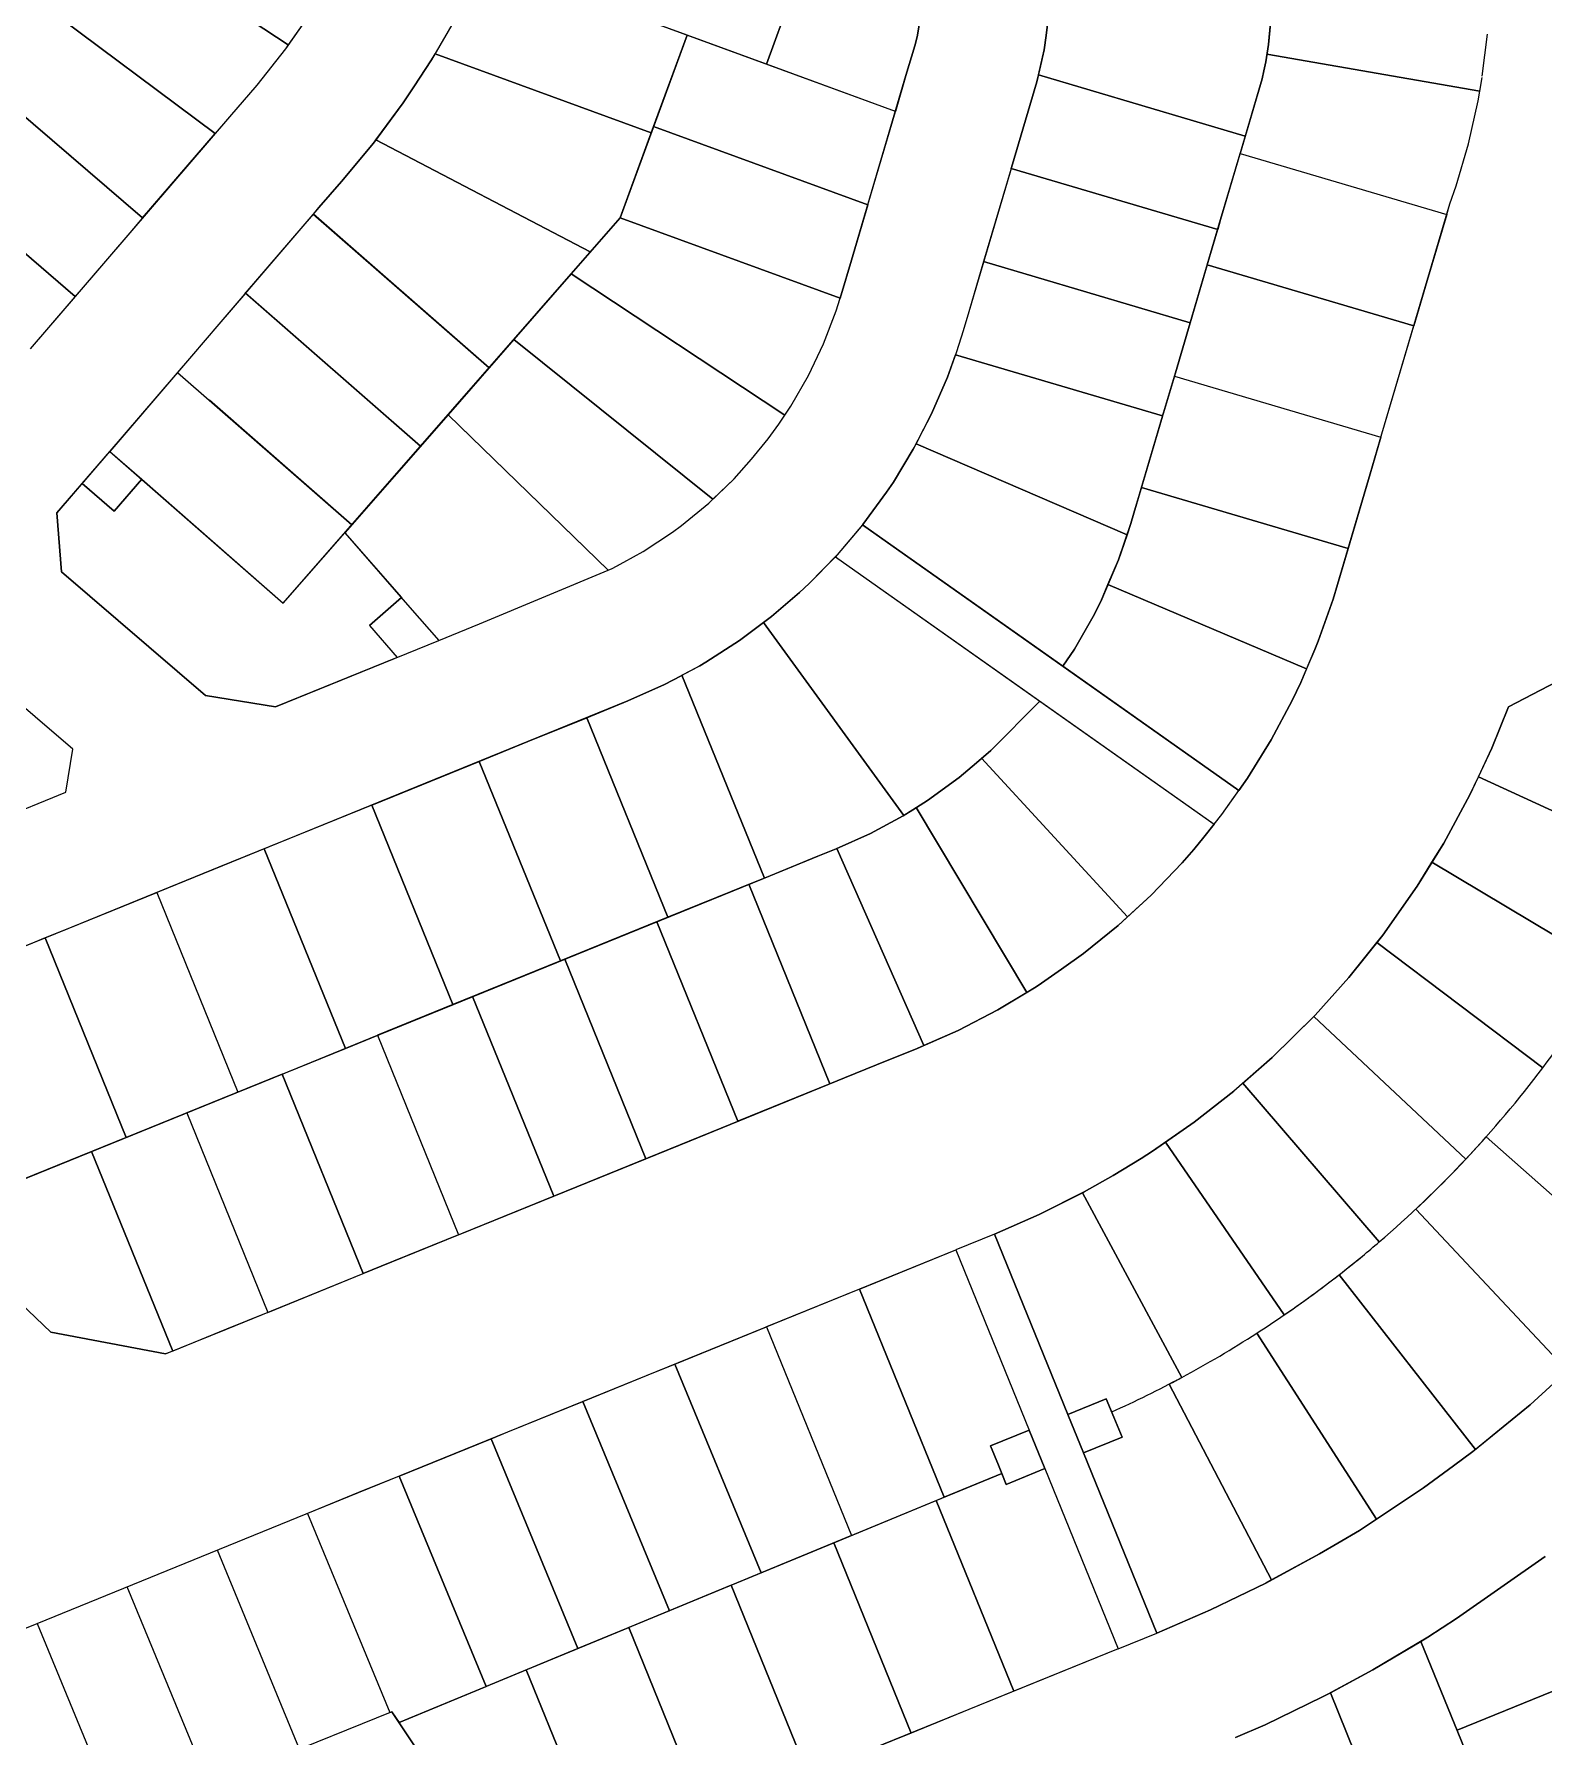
# Model space of a CAD drawing. Header units: millimetres. Extents: x -11775 to 1045055, y -409013 to 338495.
# Drawn here: x 354832 to 572132, y -127490 to 117570 of the extents above; entities that cross this region are included whole.
import ezdxf

# ---------------------------------------------------------------- set-up
doc = ezdxf.new("R2010")
doc.units = ezdxf.units.MM
doc.layers.add('A-DETL', color=90, linetype='Continuous', lineweight=9)

msp = doc.modelspace()

# ---------------------------------------------------------------- linework, layer by layer
at = {"layer": 'A-DETL'}
for p, q in [((471412.478, 143751.477), (460240.543, 113235.334)), ((471412.478, 143751.477), (460240.543, 113235.334)), ((460240.543, 113235.334), (471412.478, 143751.477)), ((391446.331, 115982.656), (363838.294, 134177.45)), ((391412.08, 116005.229), (363838.294, 134177.45)), ((363838.294, 134177.45), (391412.08, 116005.229)), ((478796.875, 106441.876), (419598.282, 128114.433)), ((448808.024, 117420.77), (419598.282, 128114.433)), ((533158.691, 123349.5), (532493.691, 116052.5)), ((533096.403, 122666.014), (532493.691, 116052.5)), ((380892.566, 103277.476), (355783.624, 121955.621)), ((355783.624, 121955.621), (380892.566, 103277.476)), ((380892.566, 103277.476), (355783.624, 121955.621)), ((394834.691, 120907.5), (391022.691, 115447.5)), ((394834.691, 120907.5), (391412.08, 116005.229)), ((481924.691, 117150.5), (482463.691, 120265.5)), ((481924.691, 117150.5), (482463.691, 120265.5)), ((482463.691, 120265.5), (481924.691, 117150.5)), ((415629.691, 120067.5), (412026.691, 113841.5)), ((415629.691, 120067.5), (412026.691, 113841.5)), ((415629.691, 120067.5), (412538.256, 114725.486)), ((460240.543, 113235.334), (446859.103, 118134.269)), ((500774.691, 119723.5), (500493.691, 117347.5)), ((500774.691, 119723.5), (500493.691, 117347.5)), ((500493.691, 117347.5), (500774.691, 119723.5)), ((532493.691, 116052.5), (532826.191, 119701)), ((391022.691, 115447.5), (386885.691, 110221.5)), ((391022.691, 115447.5), (386885.691, 110221.5)), ((391412.08, 116005.229), (391022.691, 115447.5)), ((448808.024, 117420.77), (439182.047, 91127.414)), ((443651.251, 103335.044), (448808.024, 117420.77)), ((448808.024, 117420.77), (443995.035, 104274.092)), ((478796.875, 106441.876), (448808.024, 117420.77)), ((480316.691, 111586.5), (481585.691, 115879.5)), ((480316.691, 111586.5), (481585.691, 115879.5)), ((481585.691, 115879.5), (480316.691, 111586.5)), ((481585.691, 115879.5), (481924.691, 117150.5)), ((481585.691, 115879.5), (481924.691, 117150.5)), ((481924.691, 117150.5), (481585.691, 115879.5)), ((500223.691, 115284.5), (499135.691, 110694.5)), ((500223.691, 115284.5), (499135.691, 110694.5)), ((499369.994, 111682.967), (500223.691, 115284.5)), ((500493.691, 117347.5), (500223.691, 115284.5)), ((500493.691, 117347.5), (500223.691, 115284.5)), ((500223.691, 115284.5), (500493.691, 117347.5)), ((532493.691, 116052.5), (532083.691, 113579.5)), ((532493.691, 116052.5), (532267.604, 114688.806)), ((532288.691, 114816), (532493.691, 116052.5)), ((563260.691, 111491.5), (564020.691, 117569.5)), ((563260.691, 111491.5), (564020.691, 117569.5)), ((563260.691, 111491.5), (564020.691, 117569.5)), ((412026.691, 113841.5), (409494.691, 109982.5)), ((409494.691, 109982.5), (412026.691, 113841.5)), ((412026.691, 113841.5), (409494.691, 109982.5)), ((412026.691, 113841.5), (412538.256, 114725.486)), ((412538.256, 114725.486), (443651.251, 103335.044)), ((412538.256, 114725.486), (443651.251, 103335.044)), ((443651.251, 103335.044), (412538.256, 114725.486)), ((478796.875, 106441.876), (460240.543, 113235.334)), ((531819.691, 112280.5), (532083.691, 113579.5)), ((532083.691, 113579.5), (531819.691, 112280.5)), ((532083.691, 113579.5), (531819.691, 112280.5)), ((532083.691, 113579.5), (532288.691, 114816)), ((532267.604, 114688.806), (532083.691, 113579.5)), ((532267.604, 114688.806), (562893.788, 109338.614)), ((532267.604, 114688.806), (562893.788, 109338.614)), ((562893.788, 109338.614), (532267.604, 114688.806)), ((346924.518, 111300.103), (370446.083, 91108.381)), ((346924.518, 111300.103), (370446.083, 91108.381)), ((370446.083, 91108.381), (346924.518, 111300.103)), ((472714.691, 85853.5), (480316.691, 111586.5)), ((472714.691, 85853.5), (480316.691, 111586.5)), ((480316.691, 111586.5), (478796.875, 106441.876)), ((499135.691, 110694.5), (495872.691, 99648.5)), ((499135.691, 110694.5), (495872.691, 99648.5)), ((495872.691, 99648.5), (499135.691, 110694.5)), ((499135.691, 110694.5), (499369.994, 111682.967)), ((499369.994, 111682.967), (529152.763, 102883.512)), ((499369.994, 111682.967), (529152.763, 102883.512)), ((529152.763, 102883.512), (499369.994, 111682.967)), ((531581.691, 111104.5), (528409.597, 100368.182)), ((528591.691, 100984.5), (531581.691, 111104.5)), ((531581.691, 111104.5), (529152.763, 102883.512)), ((531581.691, 111104.5), (531819.691, 112280.5)), ((531819.691, 112280.5), (531581.691, 111104.5)), ((531819.691, 112280.5), (531581.691, 111104.5)), ((562652.691, 107958.5), (563236.691, 111301.5)), ((562652.691, 107958.5), (563236.691, 111301.5)), ((562893.788, 109338.614), (563236.691, 111301.5)), ((386885.691, 110221.5), (382941.691, 105664.5)), ((386885.691, 110221.5), (382941.691, 105664.5)), ((409494.691, 109982.5), (407961.691, 107653.5)), ((407961.691, 107653.5), (409494.691, 109982.5)), ((409494.691, 109982.5), (407961.691, 107653.5)), ((561264.691, 101795.5), (562652.691, 107958.5)), ((561264.691, 101795.5), (562652.691, 107958.5)), ((561264.691, 101795.5), (562652.691, 107958.5)), ((562652.691, 107958.5), (562893.788, 109338.614)), ((382941.691, 105664.5), (368611.691, 88971.5)), ((382941.691, 105664.5), (380892.566, 103277.476)), ((407961.691, 107653.5), (403679.691, 101873.5)), ((407961.691, 107653.5), (403679.691, 101873.5)), ((404040.14, 102360.047), (407961.691, 107653.5)), ((474822.416, 92988.213), (478796.875, 106441.876)), ((370446.083, 91108.381), (380892.566, 103277.476)), ((439182.047, 91127.414), (443995.035, 104274.092)), ((443651.251, 103335.044), (439182.047, 91127.414)), ((443995.035, 104274.092), (474822.416, 92988.213)), ((474822.416, 92988.213), (443995.035, 104274.092)), ((443995.035, 104274.092), (474822.416, 92988.213)), ((403679.691, 101873.5), (399083.691, 96339.5)), ((403679.691, 101873.5), (399083.691, 96339.5)), ((399083.691, 96339.5), (403679.691, 101873.5)), ((403679.691, 101873.5), (404040.14, 102360.047)), ((434887.445, 86215.297), (404040.14, 102360.047)), ((404040.14, 102360.047), (434887.445, 86215.297)), ((404040.14, 102360.047), (434887.445, 86215.297)), ((529152.763, 102883.512), (525601.691, 90864.5)), ((525601.691, 90864.5), (528591.691, 100984.5)), ((559488.691, 95734.5), (561264.691, 101795.5)), ((559488.691, 95734.5), (561264.691, 101795.5)), ((559488.691, 95734.5), (561264.691, 101795.5)), ((337237.276, 100015.325), (360758.826, 79823.616)), ((360758.826, 79823.616), (337237.276, 100015.325)), ((360758.826, 79823.616), (337237.276, 100015.325)), ((495872.691, 99648.5), (489354.691, 77590.5)), ((495872.691, 99648.5), (489354.691, 77590.5)), ((495456.781, 98240.989), (491489.451, 84814.884)), ((495456.781, 98240.989), (495872.691, 99648.5)), ((525185.949, 89457.371), (495456.781, 98240.989)), ((495456.781, 98240.989), (525185.949, 89457.371)), ((525185.939, 89457.374), (495456.781, 98240.989)), ((525601.691, 90864.5), (528409.597, 100368.182)), ((528409.597, 100368.182), (558139.327, 91585.989)), ((528409.597, 100368.182), (558139.327, 91585.989)), ((528409.597, 100368.182), (558139.327, 91585.989)), ((399083.691, 96339.5), (395837.691, 92592.5)), ((399083.691, 96339.5), (395837.691, 92592.5)), ((395837.691, 92592.5), (399083.691, 96339.5)), ((558594.691, 93127.5), (559488.691, 95734.5)), ((558594.691, 93127.5), (559488.691, 95734.5)), ((558594.691, 93127.5), (559488.691, 95734.5)), ((555331.691, 82081.5), (558594.691, 93127.5)), ((555331.691, 82081.5), (558594.691, 93127.5)), ((558139.327, 91585.989), (558594.691, 93127.5)), ((370446.083, 91108.381), (368611.691, 88971.5)), ((395837.691, 92592.5), (381424.691, 75802.5)), ((395837.691, 92592.5), (381424.691, 75802.5)), ((385255.886, 80265.538), (395026.585, 91647.626)), ((390691.401, 35664.364), (439182.047, 91127.414)), ((395022.356, 91651.323), (420310.433, 69542.276)), ((395026.585, 91647.626), (395837.691, 92592.5)), ((395026.585, 91647.626), (420310.433, 69542.276)), ((420310.433, 69542.276), (395026.585, 91647.626)), ((439182.047, 91127.414), (432148.141, 83082.113)), ((439182.047, 91127.414), (434887.445, 86215.297)), ((439182.047, 91127.414), (470838.418, 79538.043)), ((470838.418, 79538.043), (439182.047, 91127.414)), ((470838.418, 79538.043), (439182.047, 91127.414)), ((474822.416, 92988.213), (472714.691, 85853.5)), ((519084.691, 68807.5), (525601.691, 90864.5)), ((523677.407, 84351.696), (525601.691, 90864.5)), ((525601.691, 90864.5), (525185.939, 89457.374)), ((558139.327, 91585.989), (555331.691, 82081.5)), ((368611.691, 88971.5), (354282.691, 72279.5)), ((368611.691, 88971.5), (360758.826, 79823.616)), ((521219.004, 76031.152), (525185.949, 89457.371)), ((434887.445, 86215.297), (420310.433, 69542.276)), ((472471.691, 85031.5), (472714.691, 85853.5)), ((472714.691, 85853.5), (472471.691, 85031.5)), ((472471.691, 85031.5), (472714.691, 85853.5)), ((470998.691, 80045.5), (472471.691, 85031.5)), ((472471.691, 85031.5), (470998.691, 80045.5)), ((470998.691, 80045.5), (472471.691, 85031.5)), ((491489.451, 84814.884), (489354.691, 77590.5)), ((521219.103, 76031.123), (491489.451, 84814.884)), ((491489.451, 84814.884), (521219.004, 76031.152)), ((491489.451, 84814.884), (521219.103, 76031.123)), ((523677.407, 84351.696), (521219.103, 76031.123)), ((553407.302, 75568.047), (523677.407, 84351.696)), ((553407.302, 75568.047), (523677.407, 84351.696)), ((523677.407, 84351.696), (553407.302, 75568.047)), ((432148.141, 83082.113), (423860.019, 73602.252)), ((432148.141, 83082.113), (462900.691, 62714)), ((462900.691, 62714), (432148.141, 83082.113)), ((432148.141, 83082.113), (462900.691, 62714)), ((548814.691, 60023.5), (555331.691, 82081.5)), ((548814.691, 60023.5), (555331.691, 82081.5)), ((555331.691, 82081.5), (553407.302, 75568.047)), ((360758.826, 79823.616), (354282.691, 72279.5)), ((385255.886, 80265.538), (381424.691, 75802.5)), ((385149.346, 80358.686), (410437.423, 58249.639)), ((410437.423, 58249.639), (385255.886, 80265.538)), ((410437.423, 58249.639), (385255.886, 80265.538)), ((470276.691, 77759.5), (470998.691, 80045.5)), ((470276.691, 77759.5), (470998.691, 80045.5)), ((470276.691, 77759.5), (470838.418, 79538.043)), ((470998.691, 80045.5), (470838.418, 79538.043)), ((468468.691, 73012.5), (470276.691, 77759.5)), ((468468.691, 73012.5), (470276.691, 77759.5)), ((468468.691, 73012.5), (470276.691, 77759.5)), ((489354.691, 77590.5), (488548.691, 74860.5)), ((489354.691, 77590.5), (488548.691, 74860.5)), ((489354.691, 77590.5), (488548.691, 74860.5)), ((521219.103, 76031.123), (519084.691, 68807.5)), ((519084.691, 68807.5), (521219.103, 76031.123)), ((381424.691, 75802.5), (377474.691, 71200.5)), ((381424.691, 75802.5), (377474.691, 71200.5)), ((381424.691, 75802.5), (377474.691, 71200.5)), ((381424.691, 75802.5), (377474.691, 71200.5)), ((423860.019, 73602.252), (414410.946, 62794.509)), ((423860.019, 73602.252), (452529.872, 50629.364)), ((452529.872, 50629.364), (423860.019, 73602.252)), ((423860.019, 73602.252), (452529.872, 50629.364)), ((488548.691, 74860.5), (487597.691, 71853.5)), ((488548.691, 74860.5), (487597.691, 71853.5)), ((488548.691, 74860.5), (487597.691, 71853.5)), ((548814.691, 60023.5), (553407.302, 75568.047)), ((377474.691, 71200.5), (358117.691, 48651.5)), ((377474.691, 71200.5), (375485.446, 68883.225)), ((466293.691, 68422.5), (468468.691, 73012.5)), ((466293.691, 68422.5), (468468.691, 73012.5)), ((466293.691, 68422.5), (468468.691, 73012.5)), ((487597.691, 71853.5), (486274.691, 68216.5)), ((487597.691, 71853.5), (486274.691, 68216.5)), ((486274.691, 68216.5), (487437.715, 71413.717)), ((487597.691, 71853.5), (487437.715, 71413.717)), ((487437.715, 71413.717), (517252.14, 62604.91)), ((487437.715, 71413.717), (517252.257, 62604.875)), ((517252.257, 62604.875), (487437.715, 71413.717)), ((375485.446, 68883.225), (365714.656, 57501.217)), ((375485.446, 68883.225), (400564.412, 46957.001)), ((420310.433, 69542.276), (410437.423, 58249.639)), ((517384.691, 63053.5), (519084.691, 68807.5)), ((519084.691, 68807.5), (517384.691, 63053.5)), ((519084.691, 68807.5), (518944.968, 68333.876)), ((463764.691, 64018.5), (466293.691, 68422.5)), ((463764.691, 64018.5), (466293.691, 68422.5)), ((463764.691, 64018.5), (466293.691, 68422.5)), ((486274.691, 68216.5), (483997.691, 62931.5)), ((486274.691, 68216.5), (483997.691, 62931.5)), ((483997.691, 62931.5), (486274.691, 68216.5)), ((517384.691, 63053.5), (518944.777, 68333.932)), ((518944.777, 68333.932), (548674.863, 59550.227)), ((518944.968, 68333.876), (548674.788, 59550.249)), ((518944.968, 68333.876), (548674.788, 59550.249)), ((400564.412, 46957.001), (380077.973, 64868.036)), ((380077.973, 64868.036), (400564.412, 46957.001)), ((462036.691, 61409.5), (463764.691, 64018.5)), ((462036.691, 61409.5), (463764.691, 64018.5)), ((462900.691, 62714), (463764.691, 64018.5)), ((414410.946, 62794.509), (399561.672, 45810.078)), ((414410.946, 62794.509), (437477.898, 40416.455)), ((437477.898, 40416.455), (414410.946, 62794.509)), ((414410.946, 62794.509), (437528.049, 40367.801)), ((460460.691, 59329.5), (462036.691, 61409.5)), ((460460.691, 59329.5), (462036.691, 61409.5)), ((460460.691, 59329.5), (462036.691, 61409.5)), ((462036.691, 61409.5), (462900.691, 62714)), ((483997.691, 62931.5), (481358.691, 57817.5)), ((483997.691, 62931.5), (481358.691, 57817.5)), ((481774.451, 58623.182), (483997.691, 62931.5)), ((512679.691, 47130.5), (517384.691, 63053.5)), ((517238.64, 62558.789), (513117.306, 48611.509)), ((514211.99, 52316.215), (517238.64, 62558.789)), ((517252.14, 62604.91), (517384.691, 63053.5)), ((517384.691, 63053.5), (517252.257, 62604.875)), ((458101.691, 56385.5), (460460.691, 59329.5)), ((458101.691, 56385.5), (460460.691, 59329.5)), ((458101.691, 56385.5), (460460.691, 59329.5)), ((547113.691, 54269.5), (548814.691, 60023.5)), ((547113.691, 54269.5), (548814.691, 60023.5)), ((548674.863, 59550.227), (547113.691, 54269.5)), ((548674.788, 59550.249), (548814.691, 60023.5)), ((361741.365, 52872.723), (365714.656, 57501.217)), ((365714.656, 57501.217), (390691.401, 35664.364)), ((365714.656, 57501.217), (370343.15, 53527.925)), ((365717.095, 57504.057), (390691.401, 35664.364)), ((400564.412, 46957.001), (410437.423, 58249.639)), ((455592.691, 53568.5), (458101.691, 56385.5)), ((455592.691, 53568.5), (458101.691, 56385.5)), ((455592.691, 53568.5), (458101.691, 56385.5)), ((481358.691, 57817.5), (478507.691, 53096.5)), ((481358.691, 57817.5), (478507.691, 53096.5)), ((478507.691, 53096.5), (481358.691, 57817.5)), ((481358.691, 57817.5), (481774.451, 58623.182)), ((481774.451, 58623.182), (512138.855, 45527.394)), ((481774.451, 58623.182), (512138.855, 45527.394)), ((512138.855, 45527.394), (481774.451, 58623.182)), ((542418.691, 38377.5), (547113.691, 54269.5)), ((542418.691, 38377.5), (547113.691, 54269.5)), ((547113.691, 54269.5), (543941.679, 43532.627)), ((358117.691, 48651.5), (361741.365, 52872.723)), ((361741.365, 52872.723), (366369.858, 48899.432)), ((366369.858, 48899.432), (361741.365, 52872.723)), ((366369.858, 48899.432), (370343.15, 53527.925)), ((370343.15, 53527.925), (366369.858, 48899.432)), ((370343.15, 53527.925), (390691.401, 35664.364)), ((451927.691, 50051.5), (455592.691, 53568.5)), ((451927.691, 50051.5), (455592.691, 53568.5)), ((452529.872, 50629.364), (455592.691, 53568.5)), ((477533.691, 51646.5), (474126.691, 47008.5)), ((477533.691, 51646.5), (474126.691, 47008.5)), ((474126.691, 47008.5), (477533.691, 51646.5)), ((478507.691, 53096.5), (477533.691, 51646.5)), ((478507.691, 53096.5), (477533.691, 51646.5)), ((477533.691, 51646.5), (478507.691, 53096.5)), ((513117.306, 48611.509), (514212.021, 52316.206)), ((543941.679, 43532.627), (514211.99, 52316.215)), ((514212.021, 52316.206), (543941.679, 43532.627)), ((514212.021, 52316.206), (543941.679, 43532.627)), ((447997.691, 46834.5), (451927.691, 50051.5)), ((447997.691, 46834.5), (451927.691, 50051.5)), ((447997.691, 46834.5), (451927.691, 50051.5)), ((451927.691, 50051.5), (452529.872, 50629.364)), ((358117.691, 48651.5), (358761.691, 40190.5)), ((358761.691, 40190.5), (358117.691, 48651.5)), ((390691.401, 35664.364), (400564.412, 46957.001)), ((446735.691, 45904.5), (447997.691, 46834.5)), ((446735.691, 45904.5), (447997.691, 46834.5)), ((446735.691, 45904.5), (447997.691, 46834.5)), ((474126.691, 47008.5), (470406.691, 42618.5)), ((474126.691, 47008.5), (470406.691, 42618.5)), ((474065.766, 46936.601), (470406.691, 42618.5)), ((474065.766, 46936.601), (528221.848, 8713.022)), ((528221.848, 8713.022), (474065.766, 46936.601)), ((502889.392, 26592.771), (474065.766, 46936.601)), ((510923.691, 41925.5), (512679.691, 47130.5)), ((510923.691, 41925.5), (512679.691, 47130.5)), ((512679.691, 47130.5), (512138.855, 45527.394)), ((512679.691, 47130.5), (513117.306, 48611.509)), ((513117.306, 48611.509), (512679.691, 47130.5)), ((390691.401, 35664.364), (399561.672, 45810.078)), ((399561.672, 45810.078), (408904.691, 35069.5)), ((399561.672, 45810.078), (408904.691, 35069.5)), ((399561.672, 45810.078), (407693.11, 36462.314)), ((442494.691, 43108.5), (446735.691, 45904.5)), ((442494.691, 43108.5), (446735.691, 45904.5)), ((442494.691, 43108.5), (446735.691, 45904.5)), ((512138.855, 45527.394), (510923.691, 41925.5)), ((439700.691, 41566.5), (442494.691, 43108.5)), ((439700.691, 41566.5), (442494.691, 43108.5)), ((439700.691, 41566.5), (442494.691, 43108.5)), ((470406.691, 42618.5), (466389.691, 38497.5)), ((470406.691, 42618.5), (466389.691, 38497.5)), ((466389.691, 38497.5), (470150.717, 42355.899)), ((470406.691, 42618.5), (470150.717, 42355.899)), ((470150.717, 42355.899), (524672.248, 3874.385)), ((470150.717, 42355.899), (524672.248, 3874.385)), ((470150.717, 42355.899), (499598.852, 21571.288)), ((508337.691, 35929.5), (510923.691, 41925.5)), ((510923.691, 41925.5), (508337.691, 35929.5)), ((509375.154, 38335.002), (510923.691, 41925.5)), ((543941.679, 43532.627), (542418.691, 38377.5)), ((358761.691, 40190.5), (379492.691, 22394.5)), ((379492.691, 22394.5), (358761.691, 40190.5)), ((418941.691, 32672.5), (438047.691, 40654.5)), ((418941.691, 32672.5), (438047.691, 40654.5)), ((418941.691, 32672.5), (437477.898, 40416.455)), ((437477.898, 40416.455), (438047.691, 40654.5)), ((438047.691, 40654.5), (439700.691, 41566.5)), ((438047.691, 40654.5), (439700.691, 41566.5)), ((438047.691, 40654.5), (439297.107, 41343.833)), ((464994.691, 37210.5), (460951.691, 33729.5)), ((464994.691, 37210.5), (460951.691, 33729.5)), ((460951.691, 33729.5), (464994.691, 37210.5)), ((466389.691, 38497.5), (464994.691, 37210.5)), ((466389.691, 38497.5), (464994.691, 37210.5)), ((464994.691, 37210.5), (466389.691, 38497.5)), ((508337.691, 35929.5), (509375.154, 38335.002)), ((537970.595, 26239.944), (509375.154, 38335.002)), ((509375.154, 38335.002), (537970.595, 26239.944)), ((509375.154, 38335.002), (537970.595, 26239.944)), ((541775.691, 36267.5), (542418.691, 38377.5)), ((541775.691, 36267.5), (542418.691, 38377.5)), ((542418.691, 38377.5), (541775.691, 36267.5)), ((360426.691, 14643.5), (335529.691, 36016.5)), ((403090.928, 32458.367), (407693.11, 36462.314)), ((407693.11, 36462.314), (403090.928, 32458.367)), ((408904.691, 35069.5), (413067.691, 30284.5)), ((507250.691, 33727.5), (508337.691, 35929.5)), ((508337.691, 35929.5), (507250.691, 33727.5)), ((507250.691, 33727.5), (508337.691, 35929.5)), ((539644.691, 30199.5), (541775.691, 36267.5)), ((539644.691, 30199.5), (541775.691, 36267.5)), ((541775.691, 36267.5), (539644.691, 30199.5)), ((403090.928, 32458.367), (407094.784, 27856.288)), ((413067.691, 30284.5), (418941.691, 32672.5)), ((413067.691, 30284.5), (418941.691, 32672.5)), ((413067.691, 30284.5), (418941.691, 32672.5)), ((460951.691, 33729.5), (456340.691, 30286.5)), ((460951.691, 33729.5), (456340.691, 30286.5)), ((456340.691, 30286.5), (459832.407, 32893.739)), ((459832.407, 32893.739), (460951.691, 33729.5)), ((459832.407, 32893.739), (480004.834, 5127.058)), ((459832.407, 32893.739), (480004.834, 5127.058)), ((480004.834, 5127.058), (459832.407, 32893.739)), ((504566.691, 29063.5), (507250.691, 33727.5)), ((507250.691, 33727.5), (504566.691, 29063.5)), ((504566.691, 29063.5), (507250.691, 33727.5)), ((389603.691, 20745.5), (413067.691, 30284.5)), ((456340.691, 30286.5), (451501.691, 27171.5)), ((456340.691, 30286.5), (451501.691, 27171.5)), ((451501.691, 27171.5), (456340.691, 30286.5)), ((539146.691, 29020.5), (539644.691, 30199.5)), ((539146.691, 29020.5), (539644.691, 30199.5)), ((539644.691, 30199.5), (539146.691, 29020.5)), ((407094.784, 27856.288), (389603.691, 20745.5)), ((451501.691, 27171.5), (450641.691, 26666.5)), ((451501.691, 27171.5), (450641.691, 26666.5)), ((450641.691, 26666.5), (451501.691, 27171.5)), ((502889.392, 26592.771), (504566.691, 29063.5)), ((504566.691, 29063.5), (502889.392, 26592.771)), ((502889.392, 26592.771), (504566.691, 29063.5)), ((537139.691, 24275.5), (539146.691, 29020.5)), ((537139.691, 24275.5), (539146.691, 29020.5)), ((539146.691, 29020.5), (537970.595, 26239.944)), ((579794.691, 27414.5), (567023.691, 20746.5)), ((567023.691, 20746.5), (579794.691, 27414.5)), ((447951.691, 25230.5), (445564.691, 23956.5)), ((447951.691, 25230.5), (445564.691, 23956.5)), ((445564.691, 23956.5), (447951.691, 25230.5)), ((450641.691, 26666.5), (447951.691, 25230.5)), ((450641.691, 26666.5), (447951.691, 25230.5)), ((448073.65, 25295.605), (450641.691, 26666.5)), ((448073.65, 25295.605), (459935.807, -3881.413)), ((448073.65, 25295.605), (459935.807, -3881.413)), ((459935.807, -3881.413), (448073.65, 25295.605)), ((528221.848, 8713.022), (502889.392, 26592.771)), ((537970.595, 26239.944), (537139.691, 24275.5)), ((379492.691, 22394.5), (389603.691, 20745.5)), ((389603.691, 20745.5), (379492.691, 22394.5)), ((445564.691, 23956.5), (440310.691, 21604.5)), ((445564.691, 23956.5), (440310.691, 21604.5)), ((440310.691, 21604.5), (445564.691, 23956.5)), ((535889.691, 21655.5), (537139.691, 24275.5)), ((535889.691, 21655.5), (537139.691, 24275.5)), ((537139.691, 24275.5), (535889.691, 21655.5)), ((440310.691, 21604.5), (425899.691, 15746.5)), ((440310.691, 21604.5), (425899.691, 15746.5)), ((434372.8, 19190.76), (440310.691, 21604.5)), ((492520.691, 14474.5), (499598.852, 21571.288)), ((499598.852, 21571.288), (492520.691, 14474.5)), ((492520.691, 14474.5), (499598.852, 21571.288)), ((499598.852, 21571.288), (524672.248, 3874.385)), ((532861.691, 15981.5), (535889.691, 21655.5)), ((532861.691, 15981.5), (535889.691, 21655.5)), ((535889.691, 21655.5), (532861.691, 15981.5)), ((567023.691, 20746.5), (564615.691, 14807.5)), ((564615.691, 14807.5), (567023.691, 20746.5)), ((425899.691, 15746.5), (434372.794, 19190.774)), ((434372.794, 19190.774), (446047.086, -9527.363)), ((446047.086, -9527.363), (434372.8, 19190.76)), ((434372.8, 19190.76), (446047.086, -9527.363)), ((425899.691, 15746.5), (359200.691, -11367.5)), ((425899.691, 15746.5), (403666.691, 6708.5)), ((418902.227, 12901.773), (425899.691, 15746.5)), ((529487.691, 10506.5), (532861.691, 15981.5)), ((529487.691, 10506.5), (532861.691, 15981.5)), ((532861.691, 15981.5), (529487.691, 10506.5)), ((564615.691, 14807.5), (561488.691, 8109.5)), ((562691.44, 10685.776), (564615.691, 14807.5)), ((359420.691, 8475.5), (360426.691, 14643.5)), ((403666.691, 6708.5), (418902.168, 12901.917)), ((418902.168, 12901.917), (430576.512, -15816.35)), ((418902.168, 12901.917), (430576.512, -15816.35)), ((430576.512, -15816.35), (418902.227, 12901.773)), ((487990.691, 10593.5), (490483.691, 12714.5)), ((490483.691, 12714.5), (487990.691, 10593.5)), ((487990.691, 10593.5), (490483.691, 12714.5)), ((490483.691, 12714.5), (492520.691, 14474.5)), ((492520.691, 14474.5), (490483.691, 12714.5)), ((490483.691, 12714.5), (491209.952, 13342.001)), ((491209.952, 13342.001), (492520.691, 14474.5)), ((491209.952, 13342.001), (512222.309, -9459.155)), ((512222.309, -9459.155), (491209.952, 13342.001)), ((491209.952, 13342.001), (512222.309, -9459.155)), ((483416.691, 7270.5), (487990.691, 10593.5)), ((487990.691, 10593.5), (483416.691, 7270.5)), ((483416.691, 7270.5), (487990.691, 10593.5)), ((525778.691, 5251.5), (529487.691, 10506.5)), ((525778.691, 5251.5), (529487.691, 10506.5)), ((529487.691, 10506.5), (528221.848, 8713.022)), ((561488.691, 8109.5), (562691.44, 10685.776)), ((562691.44, 10685.776), (589610.412, -1726.856)), ((562691.44, 10685.776), (589610.412, -1726.856)), ((589610.412, -1726.856), (562691.44, 10685.776)), ((333723.691, -1970.5), (359420.691, 8475.5)), ((525778.691, 5251.5), (528221.848, 8713.022)), ((561488.691, 8109.5), (557710.691, 1120.5)), ((557710.691, 1120.5), (561488.691, 8109.5)), ((403666.691, 6708.5), (381433.691, -2329.5)), ((403431.653, 6612.787), (387961.079, 323.8)), ((415105.939, -22105.336), (403431.653, 6612.787)), ((403431.653, 6612.787), (415105.939, -22105.336)), ((415105.939, -22105.336), (403431.653, 6612.787)), ((475201.691, 2526.5), (479936.691, 5084.5)), ((479936.691, 5084.5), (475201.691, 2526.5)), ((475201.691, 2526.5), (479936.691, 5084.5)), ((479936.691, 5084.5), (481321.691, 5949.5)), ((479936.691, 5084.5), (481321.691, 5949.5)), ((481321.691, 5949.5), (480004.834, 5127.058)), ((481321.691, 5949.5), (483416.691, 7270.5)), ((483416.691, 7270.5), (481321.691, 5949.5)), ((481321.691, 5949.5), (481803.857, 6253.529)), ((481803.857, 6253.529), (483416.691, 7270.5)), ((481803.857, 6253.529), (497730.046, -20336.702)), ((497730.046, -20336.702), (481803.857, 6253.529)), ((481803.857, 6253.529), (497730.046, -20336.702)), ((523170.691, 2005.5), (525778.691, 5251.5)), ((523170.691, 2005.5), (525778.691, 5251.5)), ((524672.248, 3874.385), (525778.691, 5251.5)), ((470288.691, 327.5), (475201.691, 2526.5)), ((475201.691, 2526.5), (470288.691, 327.5)), ((470389.759, 372.737), (475201.691, 2526.5)), ((524672.248, 3874.385), (523170.691, 2005.5)), ((387961.079, 323.8), (381433.691, -2329.5)), ((387961.079, 323.8), (399635.365, -28394.323)), ((399635.365, -28394.323), (387961.079, 323.8)), ((387961.079, 323.8), (399635.365, -28394.323)), ((467614.691, -759.5), (470288.691, 327.5)), ((467614.691, -759.5), (470288.691, 327.5)), ((470288.691, 327.5), (467614.691, -759.5)), ((470389.759, 372.737), (482894.921, -27978.073)), ((470389.759, 372.737), (482894.921, -27978.073)), ((482894.921, -27978.073), (470389.759, 372.737)), ((520045.691, -1705.5), (521750.691, 237.5)), ((520045.691, -1705.5), (521750.691, 237.5)), ((521750.691, 237.5), (520045.691, -1705.5)), ((521750.691, 237.5), (523170.691, 2005.5)), ((521750.691, 237.5), (523170.691, 2005.5)), ((523170.691, 2005.5), (521750.691, 237.5)), ((557710.691, 1120.5), (553891.691, -5072.5)), ((556019.42, -1622.114), (557710.691, 1120.5)), ((381433.691, -2329.5), (359200.691, -11367.5)), ((381433.691, -2329.5), (372490.506, -5965.187)), ((459807.691, -3933.5), (467614.691, -759.5)), ((459807.691, -3933.5), (467614.691, -759.5)), ((467614.691, -759.5), (459935.807, -3881.413)), ((515596.691, -6349.5), (520045.691, -1705.5)), ((515596.691, -6349.5), (520045.691, -1705.5)), ((520045.691, -1705.5), (515596.691, -6349.5)), ((553891.691, -5072.5), (556019.42, -1622.114)), ((556019.42, -1622.114), (581587.395, -16925.513)), ((556019.42, -1622.114), (581587.395, -16925.513)), ((581587.395, -16925.513), (556019.42, -1622.114)), ((339882.509, -52684.627), (459807.691, -3933.5)), ((459807.691, -3933.5), (446047.086, -9527.363)), ((446047.086, -9527.363), (457704.174, -4788.601)), ((457704.174, -4788.601), (459807.691, -3933.5)), ((457704.174, -4788.601), (469377.727, -33505.789)), ((469377.727, -33505.789), (457704.174, -4788.601)), ((457704.174, -4788.601), (469377.727, -33505.789)), ((356422.364, -12496.926), (372490.448, -5965.043)), ((372490.448, -5965.043), (384164.792, -34683.31)), ((372490.448, -5965.043), (384164.792, -34683.31)), ((372490.506, -5965.187), (384164.792, -34683.31)), ((510867.691, -10707.5), (515596.691, -6349.5)), ((510867.691, -10707.5), (515596.691, -6349.5)), ((515596.691, -6349.5), (512222.309, -9459.155)), ((553891.691, -5072.5), (548960.691, -12094.5)), ((548960.691, -12094.5), (553891.691, -5072.5)), ((446047.086, -9527.363), (430576.512, -15816.35)), ((444446.993, -10177.641), (446047.086, -9527.363)), ((512222.309, -9459.155), (510867.691, -10707.5)), ((359200.691, -11367.5), (356422.364, -12496.926)), ((359200.691, -11367.5), (356422.364, -12496.926)), ((444446.993, -10177.641), (431199.679, -15562.681)), ((456120.54, -38894.816), (444446.993, -10177.641)), ((444446.993, -10177.641), (456120.54, -38894.816)), ((456120.54, -38894.816), (444446.993, -10177.641)), ((505876.691, -14764.5), (510867.691, -10707.5)), ((505876.691, -14764.5), (510867.691, -10707.5)), ((510867.691, -10707.5), (505876.691, -14764.5)), ((548960.691, -12094.5), (544069.691, -18206.5)), ((548101.615, -13168.038), (548960.691, -12094.5)), ((343613.691, -17704.5), (356422.121, -12496.326)), ((354925.272, -13104.976), (353642.691, -13626.5)), ((354925.272, -13104.976), (353642.691, -13626.5)), ((356422.364, -12496.926), (354925.272, -13104.976)), ((356422.364, -12496.926), (354925.272, -13104.976)), ((368088.705, -41218.445), (356422.364, -12496.926)), ((356422.364, -12496.926), (368088.705, -41218.445)), ((368088.705, -41218.445), (356422.364, -12496.926)), ((544069.691, -18206.5), (548101.615, -13168.038)), ((548101.615, -13168.038), (571972.043, -31192.161)), ((548101.615, -13168.038), (571972.043, -31192.161)), ((571972.043, -31192.161), (548101.615, -13168.038)), ((430576.512, -15816.35), (415105.939, -22105.336)), ((417952.541, -20948.156), (431199.679, -15562.681)), ((431199.679, -15562.681), (442873.347, -44280.154)), ((431199.679, -15562.681), (442873.347, -44280.154)), ((442873.347, -44280.154), (431199.679, -15562.681)), ((499836.691, -19030.5), (502713.691, -17023.5)), ((499836.691, -19030.5), (502713.691, -17023.5)), ((502713.691, -17023.5), (499836.691, -19030.5)), ((502713.691, -17023.5), (505876.691, -14764.5)), ((502713.691, -17023.5), (505876.691, -14764.5)), ((505876.691, -14764.5), (502713.691, -17023.5)), ((493529.691, -22852.5), (499047.691, -19547.5)), ((493529.691, -22852.5), (499047.691, -19547.5)), ((499047.691, -19547.5), (497730.046, -20336.702)), ((499047.691, -19547.5), (499836.691, -19030.5)), ((499047.691, -19547.5), (499836.691, -19030.5)), ((499836.691, -19030.5), (499047.691, -19547.5)), ((544069.691, -18206.5), (539208.691, -23620.5)), ((539208.691, -23620.5), (544069.691, -18206.5)), ((417952.541, -20948.156), (404242.092, -26521.629)), ((417952.364, -20947.722), (429626.091, -49665.339)), ((429626.091, -49665.339), (417952.541, -20948.156)), ((429626.091, -49665.339), (417952.541, -20948.156)), ((497730.046, -20336.702), (493529.691, -22852.5)), ((399635.365, -28394.323), (415105.939, -22105.336)), ((487822.691, -25804.5), (493529.691, -22852.5)), ((487822.691, -25804.5), (493529.691, -22852.5)), ((493529.691, -22852.5), (487822.691, -25804.5)), ((539208.691, -23620.5), (533016.691, -29728.5)), ((533016.691, -29728.5), (539011.202, -23815.31)), ((539011.202, -23815.31), (560873.569, -44355.683)), ((539011.202, -23815.31), (560873.569, -44355.683)), ((560873.569, -44355.683), (539011.202, -23815.31)), ((390531.644, -32095.103), (404242.092, -26521.629)), ((404241.857, -26521.051), (415915.643, -55238.812)), ((404242.092, -26521.629), (415915.643, -55238.812)), ((404242.092, -26521.629), (415915.643, -55238.812)), ((481932.691, -28402.5), (487822.691, -25804.5)), ((481932.691, -28402.5), (487822.691, -25804.5)), ((487822.691, -25804.5), (482894.921, -27978.073)), ((384164.792, -34683.31), (399635.365, -28394.323)), ((476096.691, -30774.5), (481932.691, -28402.5)), ((476096.691, -30774.5), (481932.691, -28402.5)), ((481932.691, -28402.5), (476096.691, -30774.5)), ((482894.921, -27978.073), (481932.691, -28402.5)), ((471481.691, -32650.5), (476096.691, -30774.5)), ((471481.691, -32650.5), (476096.691, -30774.5)), ((476096.691, -30774.5), (471481.691, -32650.5)), ((533016.691, -29728.5), (527508.691, -34547.5)), ((528812.767, -33406.552), (533016.691, -29728.5)), ((390531.644, -32095.103), (376821.196, -37668.576)), ((390531.35, -32094.379), (402205.235, -60812.385)), ((402205.235, -60812.385), (390531.644, -32095.103)), ((402205.235, -60812.385), (390531.644, -32095.103)), ((404782.691, -59764.5), (471481.691, -32650.5)), ((449248.691, -41688.5), (471481.691, -32650.5)), ((469377.727, -33505.789), (456120.54, -38894.816)), ((471481.691, -32650.5), (469377.727, -33505.789)), ((527508.691, -34547.5), (528812.767, -33406.552)), ((528812.767, -33406.552), (548417.109, -56261.07)), ((528812.767, -33406.552), (548417.109, -56261.07)), ((548417.109, -56261.07), (528812.767, -33406.552)), ((384164.792, -34683.31), (368088.705, -41218.445)), ((527508.691, -34547.5), (521774.691, -39026.5)), ((521774.691, -39026.5), (527508.691, -34547.5)), ((363110.747, -43242.049), (376821.196, -37668.576)), ((376820.843, -37667.708), (388495.001, -66386.388)), ((376821.196, -37668.576), (388495.001, -66386.388)), ((376821.196, -37668.576), (388495.001, -66386.388)), ((449248.691, -41688.5), (456120.54, -38894.816)), ((521774.691, -39026.5), (515803.691, -43184.5)), ((517671.264, -41883.986), (521774.691, -39026.5)), ((368088.705, -41218.445), (350000.704, -48571.45)), ((587753.061, -62383.183), (563835.719, -41115.059)), ((563835.719, -41115.059), (587753.061, -62383.183)), ((587753.061, -62383.183), (563835.719, -41115.059)), ((339882.509, -52684.627), (363110.747, -43242.049)), ((363110.335, -43241.036), (374784.502, -71959.736)), ((363110.747, -43242.049), (374784.502, -71959.736)), ((374784.502, -71959.736), (363110.747, -43242.049)), ((427015.691, -50726.5), (449248.691, -41688.5)), ((442873.347, -44280.154), (449248.691, -41688.5)), ((515803.691, -43184.5), (514173.691, -44223.5)), ((514173.691, -44223.5), (515803.691, -43184.5)), ((515803.691, -43184.5), (517671.264, -41883.986)), ((517671.264, -41883.986), (534744.374, -66767.268)), ((517671.264, -41883.986), (534744.374, -66767.268)), ((534744.374, -66767.268), (517671.264, -41883.986)), ((429626.091, -49665.339), (442873.347, -44280.154)), ((514173.691, -44223.5), (510113.691, -46702.5)), ((510113.691, -46702.5), (514173.691, -44223.5)), ((510113.691, -46702.5), (505975.691, -49043.5)), ((505975.691, -49043.5), (510113.691, -46702.5)), ((404782.691, -59764.5), (427015.691, -50726.5)), ((415915.643, -55238.812), (429626.091, -49665.339)), ((505975.691, -49043.5), (499478.691, -52318.5)), ((499478.691, -52318.5), (505718.513, -49173.138)), ((505718.513, -49173.138), (505975.691, -49043.5)), ((505718.513, -49173.138), (520018.058, -75745.858)), ((505718.513, -49173.138), (520018.058, -75745.858)), ((520018.058, -75745.858), (505718.513, -49173.138)), ((499478.691, -52318.5), (493042.691, -55116.5)), ((493042.691, -55116.5), (499478.691, -52318.5)), ((575536.922, -74817.796), (553696.346, -51525.881)), ((553696.346, -51525.881), (575536.922, -74817.796)), ((575536.922, -74817.796), (553696.346, -51525.881)), ((342388.691, -55073.5), (357253.691, -69244.5)), ((357253.691, -69244.5), (342388.691, -55073.5)), ((342388.691, -55073.5), (357253.691, -69244.5)), ((415915.643, -55238.812), (404782.691, -59764.5)), ((493042.691, -55116.5), (487513.691, -57384.5)), ((493042.691, -55116.5), (487513.691, -57384.5)), ((503592.691, -81068.5), (493042.691, -55116.5)), ((503592.691, -81068.5), (493042.691, -55116.5)), ((493042.691, -55116.5), (503592.691, -81068.5)), ((503592.691, -81068.5), (493042.691, -55116.5)), ((466021.691, -66121.5), (487513.691, -57384.5)), ((473608.972, -63037.093), (487513.691, -57384.5)), ((487513.691, -57384.5), (498044.691, -83324.5)), ((487513.691, -57384.5), (498044.691, -83324.5)), ((487513.691, -57384.5), (498044.691, -83324.5)), ((487513.691, -57384.5), (498044.691, -83324.5)), ((382549.691, -68803.5), (404782.691, -59764.5)), ((382549.691, -68803.5), (404782.691, -59764.5)), ((388495.001, -66386.388), (402205.235, -60812.385)), ((404782.691, -59764.5), (402205.235, -60812.385)), ((562265.76, -86119.559), (542651.98, -60978.252)), ((542651.98, -60978.252), (562265.76, -86119.559)), ((562265.76, -86119.559), (542651.98, -60978.252)), ((473608.972, -63037.093), (460254.168, -68466.133)), ((473608.972, -63037.093), (485791.557, -93004.829)), ((485791.557, -93004.829), (473608.972, -63037.093)), ((485791.557, -93004.829), (473608.972, -63037.093)), ((444530.691, -74857.5), (466021.691, -66121.5)), ((388495.001, -66386.388), (382549.691, -68803.5)), ((447039.564, -73837.654), (460254.113, -68465.996)), ((460254.113, -68465.996), (472467.582, -98509.705)), ((460254.168, -68466.133), (472467.582, -98509.705)), ((460254.168, -68466.133), (472467.582, -98509.705)), ((357253.691, -69244.5), (373756.691, -72377.5)), ((373756.691, -72377.5), (357253.691, -69244.5)), ((357253.691, -69244.5), (373756.691, -72377.5)), ((373756.691, -72377.5), (382549.691, -68803.5)), ((373756.691, -72377.5), (382549.691, -68803.5)), ((382549.691, -68803.5), (374784.502, -71959.736)), ((548022.815, -96169.045), (530793.693, -69392.804)), ((530793.693, -69392.804), (548022.815, -96169.045)), ((548022.815, -96169.045), (530793.693, -69392.804)), ((374784.502, -71959.736), (373756.691, -72377.5)), ((423037.691, -83594.5), (444530.691, -74857.5)), ((433824.834, -79209.479), (444530.691, -74857.5)), ((444530.691, -74857.5), (447039.564, -73837.654)), ((459454.3, -103886.217), (447039.564, -73837.654)), ((447039.564, -73837.654), (459454.3, -103886.217)), ((447039.564, -73837.654), (459454.3, -103886.217)), ((532935.916, -104900.544), (518218.96, -76699.316)), ((518218.96, -76699.316), (532935.916, -104900.544)), ((532935.916, -104900.544), (518218.96, -76699.316)), ((570145.691, -79686.5), (573578.691, -76586.5)), ((573578.691, -76586.5), (570145.691, -79686.5)), ((423037.691, -83594.5), (433824.834, -79209.479)), ((446270.596, -109333.139), (433824.834, -79209.479)), ((433824.834, -79209.479), (446270.596, -109333.139)), ((433824.834, -79209.479), (446270.596, -109333.139)), ((509150.691, -78809.5), (503592.691, -81068.5)), ((509150.691, -78809.5), (503592.691, -81068.5)), ((509150.691, -78809.5), (503592.691, -81068.5)), ((503592.691, -81068.5), (509150.691, -78809.5)), ((509150.691, -78809.5), (503592.691, -81068.5)), ((510231.691, -81467.5), (509150.691, -78809.5)), ((510231.691, -81467.5), (509150.691, -78809.5)), ((510231.691, -81467.5), (509150.691, -78809.5)), ((509150.691, -78809.5), (510231.691, -81467.5)), ((509930.14, -80726.036), (509150.691, -78809.5)), ((510231.691, -81467.5), (509930.14, -80726.036)), ((566271.691, -82881.5), (570145.691, -79686.5)), ((570145.691, -79686.5), (566271.691, -82881.5)), ((503592.691, -81068.5), (505851.691, -86627.5)), ((505851.691, -86627.5), (503592.691, -81068.5)), ((503592.691, -81068.5), (505851.691, -86627.5)), ((503592.691, -81068.5), (505851.691, -86627.5)), ((505851.691, -86627.5), (503592.691, -81068.5)), ((511410.691, -84367.5), (510231.691, -81467.5)), ((511410.691, -84367.5), (510231.691, -81467.5)), ((510231.691, -81467.5), (511410.691, -84367.5)), ((511410.691, -84367.5), (510231.691, -81467.5)), ((511410.691, -84367.5), (510307.11, -81653.009)), ((561894.691, -86419.5), (566271.691, -82881.5)), ((566271.691, -82881.5), (562265.76, -86119.559)), ((401548.691, -92331.5), (423037.691, -83594.5)), ((407395.808, -89954.179), (420610.176, -84581.479)), ((420610.176, -84581.479), (423037.691, -83594.5)), ((433086.893, -114780.061), (420610.176, -84581.479)), ((420610.176, -84581.479), (433086.893, -114780.061)), ((420610.176, -84581.479), (433086.893, -114780.061)), ((498044.691, -83324.5), (492485.691, -85584.5)), ((492485.691, -85584.5), (498044.691, -83324.5)), ((498044.691, -83324.5), (492485.691, -85584.5)), ((498044.691, -83324.5), (492485.691, -85584.5)), ((498044.691, -83324.5), (492485.691, -85584.5)), ((492485.691, -85584.5), (493616.691, -88363.5)), ((493616.691, -88363.5), (492485.691, -85584.5)), ((492485.691, -85584.5), (493616.691, -88363.5)), ((492485.691, -85584.5), (493616.691, -88363.5)), ((492485.691, -85584.5), (493616.691, -88363.5)), ((500305.691, -88882.5), (498044.691, -83324.5)), ((498044.691, -83324.5), (500305.691, -88882.5)), ((498044.691, -83324.5), (500305.691, -88882.5)), ((498044.691, -83324.5), (500305.691, -88882.5)), ((500305.691, -88882.5), (498044.691, -83324.5)), ((505851.691, -86627.5), (511410.691, -84367.5)), ((505851.691, -86627.5), (511410.691, -84367.5)), ((505851.691, -86627.5), (511410.691, -84367.5)), ((511410.691, -84367.5), (505851.691, -86627.5)), ((505851.691, -86627.5), (511410.691, -84367.5)), ((516409.691, -112536.5), (505851.691, -86627.5)), ((516409.691, -112536.5), (505851.691, -86627.5)), ((505851.691, -86627.5), (516409.691, -112536.5)), ((516409.691, -112536.5), (505851.691, -86627.5)), ((559113.691, -88465.5), (561894.691, -86419.5)), ((561894.691, -86419.5), (559113.691, -88465.5)), ((562265.76, -86119.559), (561894.691, -86419.5)), ((407395.808, -89954.179), (401548.691, -92331.5)), ((494107.572, -89569.02), (407359.177, -125409.614)), ((419903.19, -120226.984), (407395.808, -89954.179)), ((407395.808, -89954.179), (419903.19, -120226.984)), ((419903.19, -120226.984), (407395.808, -89954.179)), ((484679.432, -93464.309), (494107.572, -89569.02)), ((494107.572, -89569.02), (485791.557, -93004.829)), ((493616.691, -88363.5), (494748.691, -91143.5)), ((494107.572, -89569.02), (493616.691, -88363.5)), ((493616.691, -88363.5), (494107.572, -89569.02)), ((493616.691, -88363.5), (494748.691, -91143.5)), ((493616.691, -88363.5), (494748.691, -91143.5)), ((494107.572, -89569.02), (494748.691, -91143.5)), ((494748.691, -91143.5), (494107.572, -89569.02)), ((494748.691, -91143.5), (500305.691, -88882.5)), ((494748.691, -91143.5), (500305.691, -88882.5)), ((500305.691, -88882.5), (494748.691, -91143.5)), ((494748.691, -91143.5), (500305.691, -88882.5)), ((494748.691, -91143.5), (500305.691, -88882.5)), ((500305.691, -88882.5), (510864.691, -114818.5)), ((500305.691, -88882.5), (510864.691, -114818.5)), ((500305.691, -88882.5), (510864.691, -114818.5)), ((500305.691, -88882.5), (510864.691, -114818.5)), ((554792.691, -91645.5), (559113.691, -88465.5)), ((559113.691, -88465.5), (554792.691, -91645.5)), ((355272.271, -111142.515), (401548.691, -92331.5)), ((401548.691, -92331.5), (394181.126, -95326.121)), ((472467.582, -98509.705), (485791.557, -93004.829)), ((545585.691, -97797.5), (554792.691, -91645.5)), ((554792.691, -91645.5), (548022.815, -96169.045)), ((394181.126, -95326.121), (406018.476, -123977.185)), ((394181.126, -95326.121), (406018.476, -123977.185)), ((469926.481, -99559.575), (484679.432, -93464.309)), ((495844.266, -120925.353), (484679.432, -93464.309)), ((495844.266, -120925.353), (484679.432, -93464.309)), ((484679.432, -93464.309), (495844.266, -120925.353)), ((542446.691, -99627.5), (545585.691, -97797.5)), ((545585.691, -97797.5), (542446.691, -99627.5)), ((548022.815, -96169.045), (545585.691, -97797.5)), ((455173.529, -105654.841), (469926.481, -99559.575)), ((472467.582, -98509.705), (459454.3, -103886.217)), ((481057.415, -126937.241), (469926.481, -99559.575)), ((469926.481, -99559.575), (481057.28, -126936.909)), ((481057.28, -126936.909), (469926.481, -99559.575)), ((539834.691, -101151.5), (542446.691, -99627.5)), ((542446.691, -99627.5), (539834.691, -101151.5)), ((393049.185, -129250.107), (381211.564, -100598.388)), ((393049.185, -129250.107), (381211.564, -100598.388)), ((532087.691, -105361.5), (539834.691, -101151.5)), ((539834.691, -101151.5), (532935.916, -104900.544)), ((572292.691, -101507.5), (559543.691, -110467.5)), ((559543.691, -110467.5), (572292.691, -101507.5)), ((459454.3, -103886.217), (446270.596, -109333.139)), ((524157.691, -109215.5), (532087.691, -105361.5)), ((532087.691, -105361.5), (524157.691, -109215.5)), ((532935.916, -104900.544), (532087.691, -105361.5)), ((380535.976, -135626.928), (368242.007, -105870.668)), ((455173.529, -105654.841), (440420.578, -111750.108)), ((466270.565, -132949.129), (455173.529, -105654.841)), ((455173.529, -105654.841), (466270.164, -132948.142)), ((466270.164, -132948.142), (455173.529, -105654.841)), ((446270.596, -109333.139), (433086.893, -114780.061)), ((516409.691, -112536.5), (524157.691, -109215.5)), ((524157.691, -109215.5), (516409.691, -112536.5)), ((349438.691, -113514.5), (355272.464, -111142.983)), ((355272.464, -111142.983), (368656.828, -143538.431)), ((425667.627, -117845.374), (440420.578, -111750.108)), ((440420.578, -111750.108), (451482.833, -138958.849)), ((451482.833, -138958.849), (440420.578, -111750.108)), ((440420.578, -111750.108), (451483.714, -138961.017)), ((510864.691, -114818.5), (516409.691, -112536.5)), ((510864.691, -114818.5), (516409.691, -112536.5)), ((559543.691, -110467.5), (555429.691, -113149.5)), ((555429.691, -113149.5), (559543.691, -110467.5)), ((433086.893, -114780.061), (419903.19, -120226.984)), ((510864.691, -114818.5), (489372.691, -123556.5)), ((510864.691, -114818.5), (495844.266, -120925.353)), ((555429.691, -113149.5), (547492.691, -117846.5)), ((547492.691, -117846.5), (554436.11, -113737.487)), ((554436.11, -113737.487), (555429.691, -113149.5)), ((559622.503, -126497.578), (554436.11, -113737.487)), ((554436.11, -113737.487), (565654.664, -141338.515)), ((565654.664, -141338.515), (554436.11, -113737.487)), ((559622.503, -126497.578), (584555.39, -116363.5)), ((584555.39, -116363.5), (559622.503, -126497.578)), ((559622.503, -126497.578), (584555.17, -116363.589)), ((407359.177, -125409.614), (425667.627, -117845.374)), ((436696.864, -144972.905), (425667.627, -117845.374)), ((425667.627, -117845.374), (436695.564, -144969.707)), ((436695.564, -144969.707), (425667.627, -117845.374)), ((547492.691, -117846.5), (541042.691, -121315.5)), ((541400.645, -121122.982), (547492.691, -117846.5)), ((407359.177, -125409.614), (419903.19, -120226.984)), ((495844.266, -120925.353), (489372.691, -123556.5)), ((540284.691, -121723.5), (536137.691, -123739.5)), ((536137.691, -123739.5), (540284.691, -121723.5)), ((541042.691, -121315.5), (540284.691, -121723.5)), ((540284.691, -121723.5), (541042.691, -121315.5)), ((541042.691, -121315.5), (541400.645, -121122.982)), ((551891.138, -146932.759), (541400.645, -121122.982)), ((551891.153, -146932.796), (541400.645, -121122.982)), ((541400.645, -121122.982), (551891.138, -146932.759)), ((406322.691, -123853.5), (389020.106, -130888.208)), ((406018.476, -123977.185), (406322.691, -123853.5)), ((420536.691, -145193.5), (406322.691, -123853.5)), ((406322.691, -123853.5), (407359.177, -125409.614)), ((406322.691, -123853.5), (413429.691, -134523.5)), ((489372.691, -123556.5), (467880.691, -132293.5)), ((489372.691, -123556.5), (481057.28, -126936.909)), ((536137.691, -123739.5), (531990.691, -125756.5)), ((531990.691, -125756.5), (536137.691, -123739.5)), ((420536.691, -145193.5), (407359.177, -125409.614)), ((481057.28, -126936.909), (467880.691, -132293.5)), ((531990.691, -125756.5), (527759.691, -127590.5)), ((527759.691, -127590.5), (531990.691, -125756.5)), ((565654.664, -141338.515), (559622.503, -126497.578))]:
    msp.add_line(p, q, dxfattribs=at)
for centre, radius, start, end in [((444073.104, 65381.987), 160264.483, 322.94421416, 329.09788507), ((444073.104, 65381.987), 160264.483, 316.785736, 322.94421416), ((444073.104, 65381.987), 160264.483, 313.15815782, 318.35540159), ((444073.104, 65381.987), 160264.483, 310.62260997, 316.785736), ((444073.104, 65381.987), 160264.483, 309.49526224, 310.62260997), ((444073.104, 65381.987), 160264.483, 309.49526224, 310.62260997), ((444073.104, 65381.987), 160264.483, 305.21474491, 309.49526225), ((444073.104, 65381.987), 160264.483, 307.95927392, 309.49518433), ((444073.104, 65381.987), 160264.483, 304.45509901, 307.95927392), ((444073.104, 65381.987), 160264.483, 304.45509902, 305.21474493), ((444073.104, 65381.987), 160264.483, 302.75917972, 304.455099), ((444073.104, 65381.987), 160264.483, 298.28597289, 302.75917972), ((444072.523, 65383.281), 160265.899, 294.26309322, 298.28593645), ((444073.104, 65381.987), 160264.483, 297.55803526, 298.28597289)]:
    msp.add_arc(centre, radius, start, end, dxfattribs=at)

doc.saveas('drawing.dxf')
